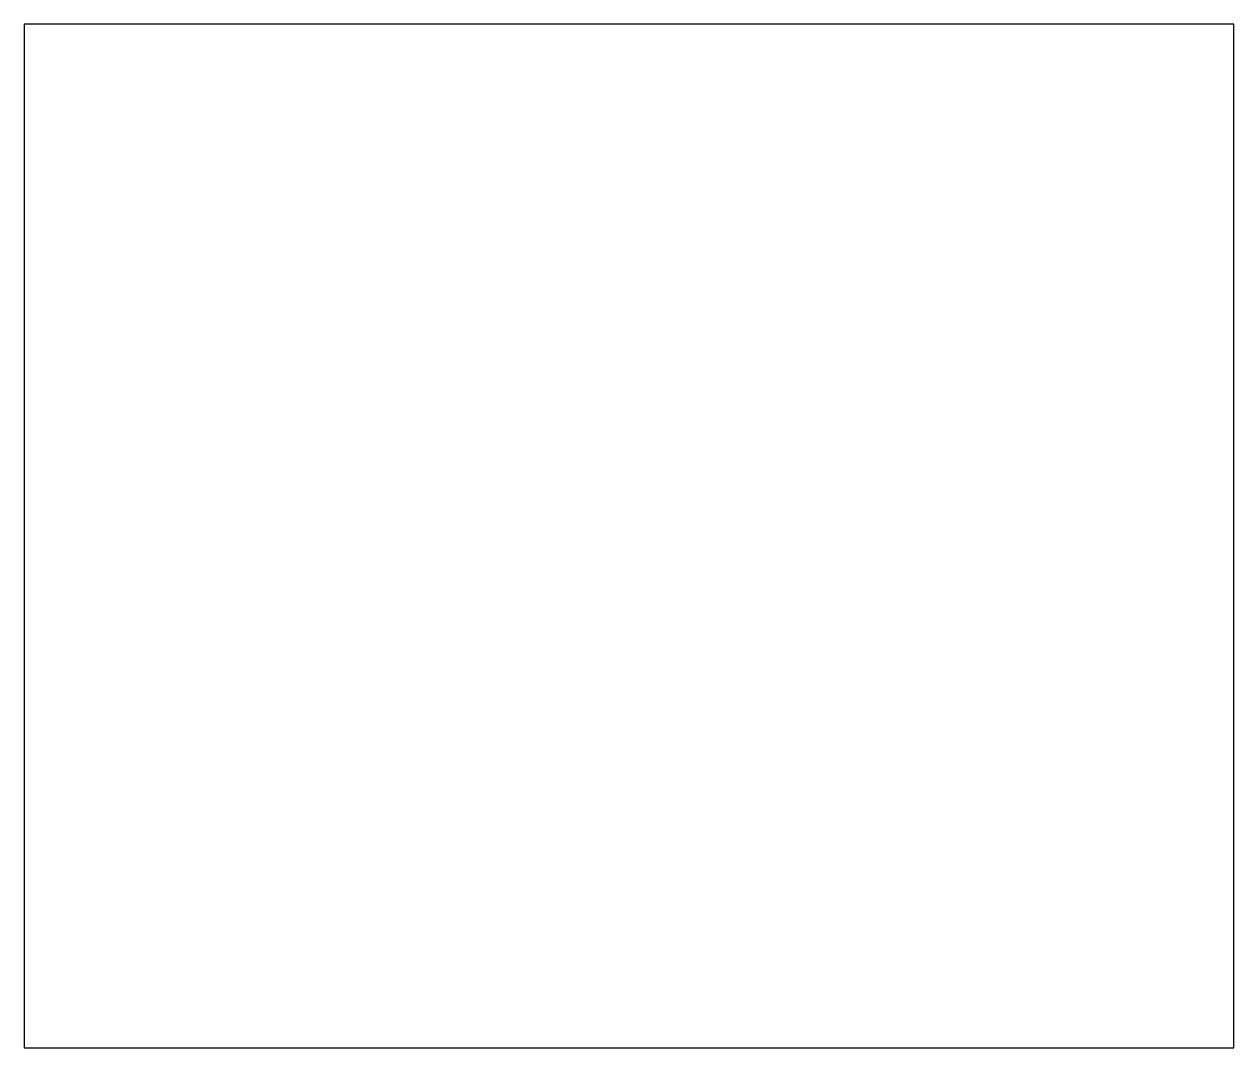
# Model space of a CAD drawing. Header units: millimetres. Extents: x 0 to 30, y -25.4 to 0.
import ezdxf

# ---------------------------------------------------------------- set-up
doc = ezdxf.new("R2010")
doc.units = ezdxf.units.MM

msp = doc.modelspace()

# ---------------------------------------------------------------- linework, layer by layer
at = {"color": 7, "linetype": 'Continuous', "lineweight": 25}
for p, q in [((30, 0), (0, 0)), ((0, 0), (0, -25.4)), ((30, -25.4), (30, 0)), ((0, -25.4), (30, -25.4))]:
    msp.add_line(p, q, dxfattribs=at)

doc.saveas('drawing.dxf')
